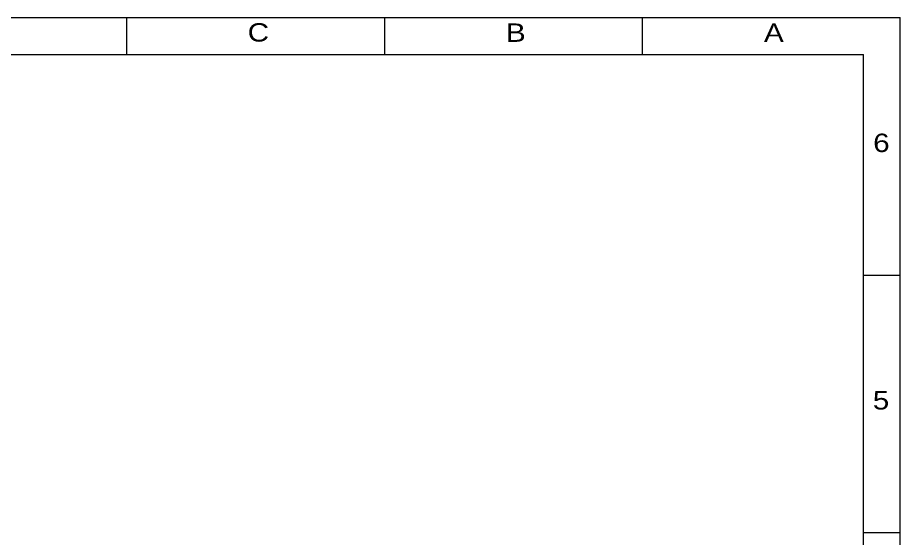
# Model space of a CAD drawing. Header units: inches. Extents: x 0 to 40, y 35.9 to 64.1.
# Drawn here: x 23.86 to 39.99, y 54.61 to 64.14 of the extents above; entities that cross this region are included whole.
import ezdxf

# ---------------------------------------------------------------- set-up
doc = ezdxf.new("R2010")
doc.units = ezdxf.units.IN
doc.header["$MEASUREMENT"] = 0

# ---------------------------------------------------------------- blocks, each defined once
blk = doc.blocks.new('block 3706')
at = {"lineweight": 0}
blk.add_lwpolyline([(39.993, 35.871), (39.993, 64.141)], dxfattribs=at)
blk = doc.blocks.new('block 3707')
at = {"lineweight": 0}
blk.add_lwpolyline([(39.32, 36.544), (39.32, 63.468)], dxfattribs=at)
blk = doc.blocks.new('block 3708')
at = {"lineweight": 0}
blk.add_lwpolyline([(35.282, 63.468), (35.282, 64.141)], dxfattribs=at)
blk = doc.blocks.new('block 3710')
at = {"lineweight": 0}
blk.add_lwpolyline([(0.012, 64.141), (39.993, 64.141)], dxfattribs=at)
blk = doc.blocks.new('block 3711')
at = {"lineweight": 0}
blk.add_lwpolyline([(0.685, 63.468), (39.32, 63.468)], dxfattribs=at)
blk = doc.blocks.new('block 3712')
at = {"lineweight": 0}
blk.add_lwpolyline([(30.57, 63.468), (30.57, 64.141)], dxfattribs=at)
blk = doc.blocks.new('block 3714')
at = {"lineweight": 0}
blk.add_lwpolyline([(39.32, 59.429), (39.993, 59.429)], dxfattribs=at)
blk = doc.blocks.new('block 3716')
at = {"lineweight": 0}
blk.add_lwpolyline([(25.858, 63.468), (25.858, 64.141)], dxfattribs=at)
blk = doc.blocks.new('block 3718')
at = {"lineweight": 0}
blk.add_lwpolyline([(39.32, 54.718), (39.993, 54.718)], dxfattribs=at)
blk = doc.blocks.new('block 3751')
at = {"color": 2, "true_color": 0xffff00, "insert": (28.064, 63.698), "char_height": 0.33654, "attachment_point": 7}
blk.add_mtext('\\fAdobe Song Std L|b0|i0|c0|p34;\\W1.2;C', dxfattribs=at)
blk = doc.blocks.new('block 3752')
at = {"color": 2, "true_color": 0xffff00, "insert": (32.785, 63.698), "char_height": 0.33654, "attachment_point": 7}
blk.add_mtext('\\fAdobe Song Std L|b0|i0|c0|p34;\\W1.2;B', dxfattribs=at)
blk = doc.blocks.new('block 3753')
at = {"color": 2, "true_color": 0xffff00, "insert": (37.501, 63.698), "char_height": 0.33654, "attachment_point": 7}
blk.add_mtext('\\fAdobe Song Std L|b0|i0|c0|p34;\\W1.2;A', dxfattribs=at)
blk = doc.blocks.new('block 3761')
at = {"color": 2, "true_color": 0xffff00, "insert": (39.497, 61.677), "char_height": 0.33654, "attachment_point": 7}
blk.add_mtext('\\fAdobe Song Std L|b0|i0|c0|p34;\\W1.2;6', dxfattribs=at)
blk = doc.blocks.new('block 3762')
at = {"color": 2, "true_color": 0xffff00, "insert": (39.49, 56.965), "char_height": 0.33654, "attachment_point": 7}
blk.add_mtext('\\fAdobe Song Std L|b0|i0|c0|p34;\\W1.2;5', dxfattribs=at)
blk = doc.blocks.new('block 3705')
for name in ['block 3710', 'block 3716', 'block 3712', 'block 3708', 'block 3706', 'block 3751', 'block 3752', 'block 3753', 'block 3711', 'block 3707', 'block 3761', 'block 3714', 'block 3762', 'block 3718']:
    blk.add_blockref(name, (0, 0))

msp = doc.modelspace()

# ---------------------------------------------------------------- block references
msp.add_blockref('block 3705', (0, 0))

doc.saveas('drawing.dxf')
